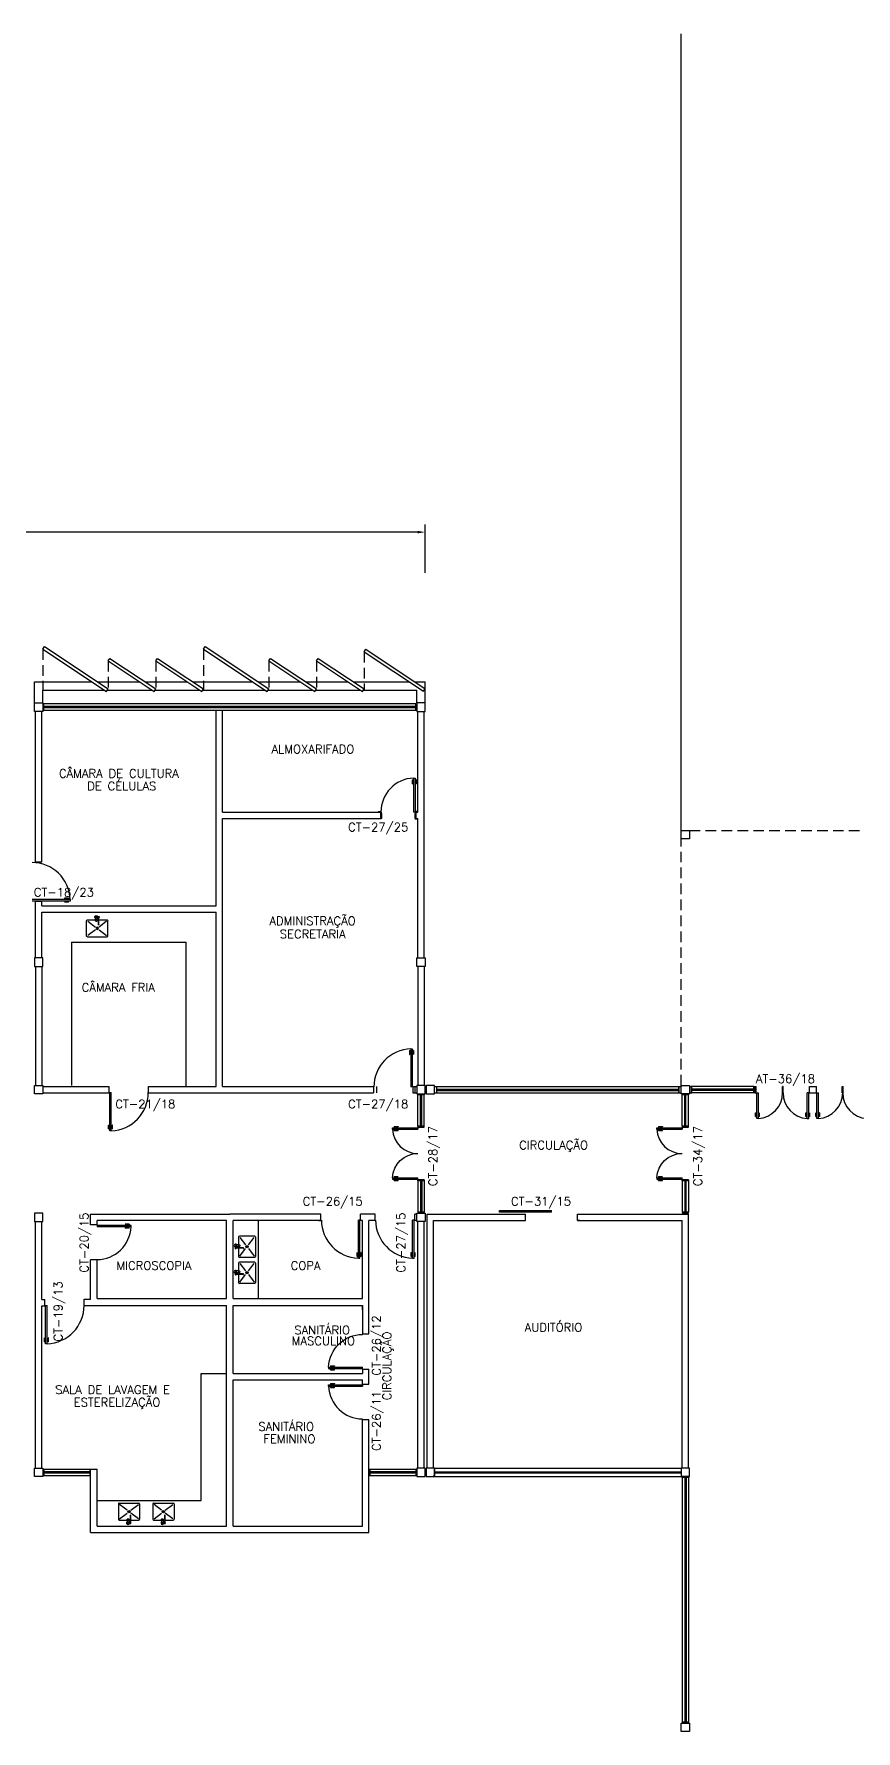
# Model space of a CAD drawing. Header units: millimetres. Extents: x 2069 to 2250, y 1124 to 1284.
# Drawn here: x 2093.32 to 2112.67, y 1224.44 to 1264.36 of the extents above; entities that cross this region are included whole.
import ezdxf

# ---------------------------------------------------------------- set-up
doc = ezdxf.new("R2010")
doc.units = ezdxf.units.MM
doc.linetypes.add('HIDDEN', pattern=[0.375, 0.25, -0.125])
for name, color, linetype in [('ALV', 2, 'Continuous'), ('BANC', 2, 'Continuous'), ('ENDEREÇO', 2, 'Continuous'), ('JANELA', 1, 'Continuous'), ('MACANETA', 1, 'Continuous'), ('MARCO', 2, 'Continuous'), ('PAVIMENTO', 1, 'Continuous'), ('PEÇAS', 1, 'Continuous'), ('PILARES', 3, 'Continuous'), ('PORTA', 2, 'Continuous'), ('PROJ', 1, 'HIDDEN'), ('TEXTO', 2, 'Continuous')]:
    doc.layers.add(name, color=color, linetype=linetype)
doc.styles.get("Standard").update_dxf_attribs({"font": 'arial.ttf'})
doc.styles.add('UNB-100', font='simplex.shx', dxfattribs={"height": 0.2})
doc.dimstyles.get("Standard").update_dxf_attribs({"dimtxt": 0.18, "dimasz": 0.18, "dimexe": 0.18, "dimexo": 0.0625, "dimgap": 0.09, "dimtad": 0, "dimtih": 1, "dimtoh": 1, "dimdec": 4, "dimzin": 0, "dimdsep": 46, "dimtxsty": 'Standard', "dimcen": 0.09, "dimadec": 0, "dimazin": 0, "dimtfac": 1, "dimtdec": 4, "dimtofl": 0, "dimtmove": 0, "dimatfit": 3, "dimfxl": 1, "dimtolj": 1, "dimtzin": 0, "dimarcsym": 0})

# ---------------------------------------------------------------- blocks, each defined once
blk = doc.blocks.new('PL')
for p, q in [((0.25, 0.25), (0.25, 0.45)), ((0.25, 0.45), (0.45, 0.45)), ((0.45, 0.45), (0.45, 0.25)), ((0.45, 0.25), (0.25, 0.25))]:
    blk.add_line(p, q)
blk = doc.blocks.new('DOOR-80')
at = {"layer": 'MACANETA', "color": 1}
for p, q in [((-0.08, -0.755), (-0.08, -0.665)), ((-0.08, -0.665), (-0.075, -0.665)), ((-0.08, -0.755), (-0.053, -0.755)), ((-0.075, -0.755), (-0.075, -0.665)), ((-0.075, -0.735), (-0.053, -0.735)), ((-0.053, -0.728), (-0.05, -0.728)), ((-0.053, -0.763), (-0.053, -0.728)), ((-0.053, -0.763), (-0.05, -0.763)), ((-0.012, -0.728), (-0.015, -0.728)), ((-0.012, -0.763), (-0.015, -0.763)), ((-0.012, -0.763), (-0.012, -0.728)), ((0.01, -0.735), (-0.012, -0.735)), ((0.015, -0.755), (-0.012, -0.755)), ((0.01, -0.755), (0.01, -0.665)), ((0.015, -0.665), (0.01, -0.665)), ((0.015, -0.755), (0.015, -0.665))]:
    blk.add_line(p, q, dxfattribs=at)
at = {"layer": 'PORTA'}
for p, q in [((-0.05, -0.8), (-0.05, 0)), ((-0.015, 0), (-0.05, 0)), ((-0.015, -0.8), (-0.015, 0)), ((-0.05, -0.8), (-0.015, -0.8))]:
    blk.add_line(p, q, dxfattribs=at)
at = {"layer": 'PORTA', "color": 1}
blk.add_arc((-0.02, 0), 0.8, 180, 267.8509, dxfattribs=at)
blk = doc.blocks.new('DOOR80')
at = {"layer": 'MACANETA', "color": 1}
for p, q in [((-0.015, -0.665), (-0.01, -0.665)), ((-0.015, -0.755), (-0.015, -0.665)), ((-0.015, -0.755), (0.012, -0.755)), ((-0.01, -0.755), (-0.01, -0.665)), ((-0.01, -0.735), (0.012, -0.735)), ((0.012, -0.763), (0.012, -0.728)), ((0.012, -0.728), (0.015, -0.728)), ((0.012, -0.763), (0.015, -0.763)), ((0.053, -0.728), (0.05, -0.728)), ((0.053, -0.763), (0.05, -0.763)), ((0.053, -0.763), (0.053, -0.728)), ((0.075, -0.735), (0.053, -0.735)), ((0.08, -0.755), (0.053, -0.755)), ((0.08, -0.665), (0.075, -0.665)), ((0.075, -0.755), (0.075, -0.665)), ((0.08, -0.755), (0.08, -0.665))]:
    blk.add_line(p, q, dxfattribs=at)
at = {"layer": 'PORTA'}
for p, q in [((0.015, -0.8), (0.015, 0)), ((0.015, 0), (0.05, 0)), ((0.05, -0.8), (0.05, 0)), ((0.05, -0.8), (0.015, -0.8))]:
    blk.add_line(p, q, dxfattribs=at)
at = {"layer": 'PORTA', "color": 1}
blk.add_arc((0.02, 0), 0.8, 272.1491, 0, dxfattribs=at)
blk = doc.blocks.new('DOOR60')
at = {"layer": 'MACANETA', "color": 1}
for p, q in [((-0.015, -0.465), (-0.01, -0.465)), ((-0.015, -0.555), (-0.015, -0.465)), ((-0.015, -0.555), (0.012, -0.555)), ((-0.01, -0.555), (-0.01, -0.465)), ((-0.01, -0.535), (0.012, -0.535)), ((0.012, -0.563), (0.012, -0.528)), ((0.012, -0.528), (0.015, -0.528)), ((0.012, -0.563), (0.015, -0.563)), ((0.053, -0.528), (0.05, -0.528)), ((0.053, -0.563), (0.05, -0.563)), ((0.053, -0.563), (0.053, -0.528)), ((0.075, -0.535), (0.053, -0.535)), ((0.08, -0.555), (0.053, -0.555)), ((0.08, -0.465), (0.075, -0.465)), ((0.075, -0.555), (0.075, -0.465)), ((0.08, -0.555), (0.08, -0.465))]:
    blk.add_line(p, q, dxfattribs=at)
at = {"layer": 'PORTA'}
for p, q in [((0.015, -0.6), (0.015, 0)), ((0.015, 0), (0.05, 0)), ((0.05, -0.6), (0.05, 0)), ((0.05, -0.6), (0.015, -0.6))]:
    blk.add_line(p, q, dxfattribs=at)
at = {"layer": 'PORTA', "color": 1}
blk.add_arc((0.02, 0), 0.6, 272.866, 0, dxfattribs=at)
blk = doc.blocks.new('DOOR-60')
at = {"layer": 'MACANETA', "color": 1}
for p, q in [((-0.08, -0.555), (-0.08, -0.465)), ((-0.08, -0.465), (-0.075, -0.465)), ((-0.08, -0.555), (-0.053, -0.555)), ((-0.075, -0.555), (-0.075, -0.465)), ((-0.075, -0.535), (-0.053, -0.535)), ((-0.053, -0.528), (-0.05, -0.528)), ((-0.053, -0.563), (-0.053, -0.528)), ((-0.053, -0.563), (-0.05, -0.563)), ((-0.012, -0.528), (-0.015, -0.528)), ((-0.012, -0.563), (-0.015, -0.563)), ((-0.012, -0.563), (-0.012, -0.528)), ((0.01, -0.535), (-0.012, -0.535)), ((0.015, -0.555), (-0.012, -0.555)), ((0.01, -0.555), (0.01, -0.465)), ((0.015, -0.465), (0.01, -0.465)), ((0.015, -0.555), (0.015, -0.465))]:
    blk.add_line(p, q, dxfattribs=at)
at = {"layer": 'PORTA'}
for p, q in [((-0.05, -0.6), (-0.05, 0)), ((-0.015, 0), (-0.05, 0)), ((-0.015, -0.6), (-0.015, 0)), ((-0.05, -0.6), (-0.015, -0.6))]:
    blk.add_line(p, q, dxfattribs=at)
at = {"layer": 'PORTA', "color": 1}
blk.add_arc((-0.02, 0), 0.6, 180, 267.134, dxfattribs=at)
blk = doc.blocks.new('INOXA1-P')
for p, q in [((0.043, 0.008), (0.043, -0.022)), ((0.062, 0.04), (0.071, 0.04)), ((0.131, 0.048), (0.076, 0.043)), ((0.131, -0.002), (0.076, 0.003)), ((0.12, 0.23), (0.12, 0.047)), ((0.22, 0.25), (0.14, 0.25)), ((0.15, 0.22), (0.287, 0.043)), ((0.5, 0.25), (0.22, 0.25)), ((0.353, 0.043), (0.49, 0.22)), ((0.52, 0.23), (0.52, -0.23)), ((0.22, -0.027), (0.054, -0.027)), ((0.22, -0.037), (0.054, -0.037)), ((0.063, -0.003), (0.063, -0.021)), ((0.12, -0.001), (0.12, -0.027)), ((0.12, -0.037), (0.12, -0.23)), ((0.22, -0.25), (0.14, -0.25)), ((0.15, -0.22), (0.287, -0.043)), ((0.231, -0.027), (0.22, -0.027)), ((0.231, -0.037), (0.22, -0.037)), ((0.5, -0.25), (0.22, -0.25)), ((0.353, -0.043), (0.49, -0.22))]:
    blk.add_line(p, q)
blk.add_lwpolyline([(0.076, 0.003), (0.072, 0.004), (0.069, 0.009), (0.067, 0.015), (0.066, 0.023), (0.067, 0.031), (0.069, 0.037), (0.072, 0.042), (0.076, 0.043)])
blk.add_lwpolyline([(0.131, 0.048), (0.137, 0.046), (0.143, 0.041), (0.147, 0.033), (0.148, 0.023), (0.147, 0.013), (0.143, 0.006), (0.137, 0), (0.131, -0.002), (0.125, 0), (0.119, 0.006), (0.115, 0.013), (0.114, 0.023), (0.115, 0.033), (0.119, 0.041), (0.125, 0.046)], close=True)
for radius in [0.0266, 0.0163]:
    blk.add_circle((0.32, 0), radius)
for centre, radius, start, end in [((0.054, 0.023), 0.0349, 36.1705, 252.2568), ((0.054, 0.023), 0.0189, 62.7367, 235.7375), ((0.073, -0.003), 0.01, 102.8285, 180), ((0.054, 0.023), 0.0349, 285.5373, 323.9987), ((0.14, 0.23), 0.02, 90, 180), ((0.5, 0.23), 0.02, 360, 90), ((0.054, -0.032), 0.0145, 20.161, 339.839), ((0.054, -0.032), 0.005, 90.0037, 269.9963), ((0.14, -0.23), 0.02, 180, 270), ((0.231, -0.032), 0.00738, 222.6559, 137.3441), ((0.231, -0.032), 0.005, 269.9935, 90.0065), ((0.5, -0.23), 0.02, 270, 360)]:
    blk.add_arc(centre, radius, start, end)
blk = doc.blocks.new('*D65')
at = {"layer": 'ALV', "color": 0, "lineweight": -2, "transparency": 16777216}
for p, q in [((2075.113, 1251.686), (2075.113, 1252.821)), ((2075.293, 1252.641), (2087.925, 1252.641)), ((2102.353, 1252.641), (2089.722, 1252.641)), ((2102.533, 1251.686), (2102.533, 1252.821))]:
    blk.add_line(p, q, dxfattribs=at)
at = {"layer": 'ALV', "color": 0, "transparency": 16777216}
for points in [[(2075.293, 1252.671), (2075.293, 1252.611), (2075.113, 1252.641)], [(2102.353, 1252.671), (2102.353, 1252.611), (2102.533, 1252.641)]]:
    blk.add_solid(points, dxfattribs=at)
at = {"layer": 'DEFPOINTS', "color": 0, "transparency": 16777216}
for p in [(2075.113, 1252.641), (2075.113, 1251.623), (2102.533, 1251.623)]:
    blk.add_point(p, dxfattribs=at)
at = {"layer": 'ALV', "color": 0, "transparency": 16777216, "insert": (2088.823, 1252.641), "char_height": 0.2, "attachment_point": 5}
blk.add_mtext('\\A1;{\\H4.5x;FM}', dxfattribs=at)

msp = doc.modelspace()

# ---------------------------------------------------------------- linework, layer by layer
at = {"layer": 'ALV'}
for p, q in [((2093.53301, 1249.88924), (2093.57171, 1249.94757)), ((2093.53301, 1249.88924), (2095.03281, 1248.89395)), ((2093.57171, 1249.94757), (2095.07151, 1248.95228)), ((2097.3153, 1249.88924), (2097.35401, 1249.94757)), ((2097.3153, 1249.88924), (2098.81511, 1248.89395)), ((2097.35401, 1249.94757), (2098.85381, 1248.95228)), ((2101.0973, 1249.82656), (2101.13601, 1249.88489)), ((2101.0973, 1249.82656), (2102.49455, 1248.89934)), ((2101.13601, 1249.88489), (2102.53325, 1248.95766)), ((2095.07151, 1249.61277), (2095.11022, 1249.6711)), ((2095.07151, 1249.61277), (2096.1547, 1248.89395)), ((2095.11022, 1249.6711), (2096.19341, 1248.95228)), ((2096.19341, 1249.61277), (2096.23211, 1249.6711)), ((2096.19341, 1249.61277), (2097.2766, 1248.89395)), ((2096.23211, 1249.6711), (2097.3153, 1248.95228)), ((2098.85381, 1249.61277), (2098.89252, 1249.6711)), ((2098.85381, 1249.61277), (2099.937, 1248.89395)), ((2098.89252, 1249.6711), (2099.97571, 1248.95228)), ((2099.97571, 1249.61277), (2100.01441, 1249.6711)), ((2099.97571, 1249.61277), (2101.0589, 1248.89395)), ((2100.01441, 1249.6711), (2101.0976, 1248.95228)), ((2095.03281, 1248.89395), (2095.07151, 1248.95228)), ((2096.1547, 1248.89395), (2096.19341, 1248.95228)), ((2097.2766, 1248.89395), (2097.3153, 1248.95228)), ((2098.81511, 1248.89395), (2098.85381, 1248.95228)), ((2099.937, 1248.89395), (2099.97571, 1248.95228)), ((2101.0589, 1248.89395), (2101.0976, 1248.95228)), ((2102.49455, 1248.89934), (2102.53325, 1248.95766)), ((2093.53301, 1248.59812), (2093.53301, 1248.44812)), ((2102.33301, 1248.44812), (2102.33301, 1248.59812)), ((2093.35801, 1244.87812), (2093.35801, 1248.42312)), ((2093.50801, 1244.87812), (2093.50801, 1248.42312)), ((2097.60801, 1243.84812), (2097.60801, 1248.44812)), ((2097.75801, 1246.05615), (2097.75801, 1248.44812)), ((2102.35801, 1246.05615), (2102.35801, 1248.42312)), ((2102.50801, 1242.62312), (2102.50801, 1248.42312)), ((2097.75801, 1246.05615), (2101.47801, 1246.05615)), ((2097.75801, 1239.59812), (2097.75801, 1245.90615)), ((2097.75801, 1245.90615), (2101.47801, 1245.90615)), ((2101.47801, 1246.05615), (2101.47801, 1245.90615)), ((2102.30801, 1246.05615), (2102.30801, 1245.90615)), ((2102.30801, 1246.05615), (2102.35801, 1246.05615)), ((2102.30801, 1245.90615), (2102.35801, 1245.90615)), ((2102.35801, 1242.62312), (2102.35801, 1245.90615)), ((2093.50801, 1244.87812), (2093.35801, 1244.87812)), ((2093.50801, 1243.94812), (2093.35801, 1243.94812)), ((2093.35801, 1242.62312), (2093.35801, 1243.94812)), ((2093.50801, 1243.84812), (2093.50801, 1243.94812)), ((2093.50801, 1243.84812), (2097.60801, 1243.84812)), ((2093.50801, 1243.69812), (2097.60801, 1243.69812)), ((2093.50801, 1242.62312), (2093.50801, 1243.69812)), ((2097.60801, 1239.59812), (2097.60801, 1243.69812)), ((2093.35801, 1242.42312), (2093.35801, 1239.62312)), ((2093.50801, 1242.42312), (2093.50801, 1239.62312)), ((2102.35801, 1242.42312), (2102.35801, 1239.62312)), ((2102.50801, 1242.42312), (2102.50801, 1239.62312)), ((2093.53301, 1239.59812), (2095.09301, 1239.59812)), ((2093.53301, 1239.44812), (2095.09301, 1239.44812)), ((2095.09301, 1239.44812), (2095.09301, 1239.59812)), ((2096.02301, 1239.59812), (2097.60801, 1239.59812)), ((2096.02301, 1239.44812), (2096.02301, 1239.59812)), ((2096.02301, 1239.44812), (2101.31301, 1239.44812)), ((2097.75801, 1239.59812), (2101.31301, 1239.59812)), ((2101.31301, 1239.59812), (2101.31301, 1239.44812)), ((2101.39301, 1239.44812), (2101.39301, 1239.59812)), ((2102.24301, 1239.59812), (2102.33325, 1239.59812)), ((2102.24301, 1239.59812), (2102.24301, 1239.44812)), ((2102.24301, 1239.44812), (2102.33325, 1239.44812)), ((2102.29301, 1239.59812), (2102.33301, 1239.59812)), ((2102.29301, 1239.44812), (2102.29301, 1239.59812)), ((2102.29301, 1239.44812), (2102.33301, 1239.44812)), ((2102.35801, 1239.42312), (2102.50801, 1239.42312)), ((2102.75325, 1239.59812), (2102.80325, 1239.59812)), ((2102.75325, 1239.44812), (2102.80325, 1239.44812)), ((2102.80325, 1239.44812), (2102.80325, 1239.59812)), ((2108.50325, 1239.59812), (2108.55325, 1239.59812)), ((2108.50325, 1239.59812), (2108.50325, 1239.44812)), ((2108.50325, 1239.44812), (2108.55325, 1239.44812)), ((2108.51301, 1239.44812), (2108.55301, 1239.44812)), ((2108.57801, 1239.42312), (2108.72801, 1239.42312)), ((2108.75325, 1239.59812), (2108.78717, 1239.59812)), ((2108.75325, 1239.44812), (2108.78717, 1239.44812)), ((2108.78717, 1239.59812), (2108.78717, 1239.44812)), ((2110.28717, 1239.59812), (2110.32108, 1239.59812)), ((2110.28717, 1239.44812), (2110.28717, 1239.59812)), ((2110.28717, 1239.44812), (2110.32108, 1239.44812)), ((2110.32108, 1239.44812), (2110.32108, 1239.59812)), ((2110.94109, 1239.44812), (2110.94109, 1239.59812)), ((2110.95108, 1239.59812), (2110.94109, 1239.59812)), ((2110.94109, 1239.44812), (2110.95108, 1239.44812)), ((2110.95108, 1239.44812), (2110.95108, 1239.59812)), ((2111.57109, 1239.59812), (2111.73541, 1239.59812)), ((2111.57109, 1239.44812), (2111.57109, 1239.59812)), ((2111.57109, 1239.44812), (2111.73541, 1239.44812)), ((2111.73541, 1239.44812), (2111.73541, 1239.59812)), ((2112.34543, 1239.44812), (2112.34543, 1239.59812)), ((2112.34543, 1239.59812), (2112.36541, 1239.59812)), ((2112.34543, 1239.44812), (2112.36541, 1239.44812)), ((2112.36541, 1239.44812), (2112.36541, 1239.59812)), ((2102.50801, 1238.64312), (2102.35801, 1238.64312)), ((2102.35801, 1238.64312), (2102.50801, 1238.64312)), ((2108.72801, 1238.64312), (2108.57801, 1238.64312)), ((2108.57801, 1238.64312), (2108.72801, 1238.64312)), ((2102.50801, 1237.40311), (2102.35801, 1237.40311)), ((2102.35801, 1237.40311), (2102.50801, 1237.40311)), ((2108.72801, 1237.40311), (2108.57801, 1237.40311)), ((2108.57801, 1237.40311), (2108.72801, 1237.40311)), ((2094.65825, 1236.59812), (2097.93325, 1236.59812)), ((2094.65825, 1236.34812), (2094.65825, 1236.59812)), ((2100.07825, 1236.59812), (2097.93325, 1236.59812)), ((2100.07825, 1236.44812), (2100.07825, 1236.59812)), ((2101.35325, 1236.59812), (2101.00825, 1236.59812)), ((2101.00825, 1236.44812), (2101.00825, 1236.59812)), ((2101.35325, 1236.44812), (2101.35325, 1236.59812)), ((2102.28325, 1236.44812), (2102.28325, 1236.59812)), ((2102.33325, 1236.59812), (2102.28325, 1236.59812)), ((2102.33325, 1236.59812), (2102.28325, 1236.59812)), ((2102.35801, 1236.62311), (2102.50801, 1236.62311)), ((2102.57825, 1230.62312), (2102.57825, 1236.59812)), ((2102.57825, 1236.59812), (2104.89201, 1236.59812)), ((2104.27707, 1236.64099), (2104.27707, 1236.68334)), ((2104.27707, 1236.68334), (2105.50332, 1236.68334)), ((2105.50332, 1236.64099), (2104.27707, 1236.64099)), ((2104.89201, 1236.44812), (2104.89201, 1236.59812)), ((2105.50332, 1236.64099), (2105.50332, 1236.68334)), ((2106.11825, 1236.59812), (2108.72825, 1236.59812)), ((2106.11825, 1236.44812), (2106.11825, 1236.59812)), ((2108.57801, 1236.62311), (2108.72801, 1236.62311)), ((2108.72825, 1230.62312), (2108.72825, 1236.59812)), ((2093.35825, 1230.62312), (2093.35825, 1236.42312)), ((2093.50825, 1234.58812), (2093.50825, 1236.42312)), ((2094.80825, 1236.34812), (2094.65825, 1236.34812)), ((2097.85825, 1236.44812), (2094.80825, 1236.44812)), ((2094.80825, 1236.34812), (2094.80825, 1236.44812)), ((2097.85825, 1234.60812), (2097.85825, 1236.44812)), ((2100.07825, 1236.44812), (2098.00825, 1236.44812)), ((2098.00825, 1234.60812), (2098.00825, 1236.44812)), ((2100.02825, 1236.44812), (2100.07825, 1236.44812)), ((2101.05825, 1236.44812), (2101.00825, 1236.44812)), ((2101.05825, 1236.44812), (2101.00825, 1236.44812)), ((2101.05825, 1234.60812), (2101.05825, 1236.44812)), ((2101.20825, 1233.77812), (2101.20825, 1236.44812)), ((2101.35325, 1236.44812), (2101.20825, 1236.44812)), ((2102.33325, 1236.44812), (2102.28325, 1236.44812)), ((2102.33325, 1236.44812), (2102.28325, 1236.44812)), ((2102.35825, 1230.62312), (2102.35825, 1236.42312)), ((2102.50825, 1230.62312), (2102.50825, 1236.42312)), ((2102.72825, 1230.62312), (2102.72825, 1236.44812)), ((2102.72825, 1236.44812), (2104.89201, 1236.44812)), ((2106.11825, 1236.44812), (2108.57825, 1236.44812)), ((2106.16825, 1236.44812), (2106.11825, 1236.44812)), ((2108.57825, 1230.62312), (2108.57825, 1236.44812)), ((2094.80825, 1235.51812), (2094.65825, 1235.51812)), ((2094.65825, 1234.59812), (2094.65825, 1235.51812)), ((2094.80825, 1234.60812), (2094.80825, 1235.51812)), ((2093.50825, 1234.58812), (2093.58325, 1234.58812)), ((2093.58325, 1234.43812), (2093.58325, 1234.58812)), ((2094.50326, 1234.44812), (2094.50326, 1234.59812)), ((2094.50326, 1234.59812), (2094.65825, 1234.59812)), ((2094.80825, 1234.60812), (2097.85825, 1234.60812)), ((2098.00825, 1234.60812), (2101.05825, 1234.60812)), ((2093.50825, 1230.62312), (2093.50825, 1234.43812)), ((2093.50825, 1234.43812), (2093.58325, 1234.43812)), ((2094.50326, 1234.44812), (2097.85825, 1234.44812)), ((2097.85825, 1229.25812), (2097.85825, 1234.44812)), ((2098.00825, 1234.44812), (2101.05825, 1234.44812)), ((2098.00825, 1232.84812), (2098.00825, 1234.44812)), ((2101.05825, 1234.34812), (2101.05825, 1234.44812)), ((2101.05825, 1234.44812), (2101.05825, 1233.77812)), ((2101.05825, 1233.77812), (2101.20825, 1233.77812)), ((2101.05825, 1232.94812), (2101.20825, 1232.94812)), ((2101.05825, 1232.94812), (2101.05825, 1232.84812)), ((2101.20825, 1232.59812), (2101.20825, 1232.94812)), ((2098.00825, 1232.84812), (2101.05825, 1232.84812)), ((2098.00825, 1232.69812), (2101.05825, 1232.69812)), ((2098.00825, 1229.25812), (2098.00825, 1232.69812)), ((2101.05825, 1232.59812), (2101.05825, 1232.69812)), ((2101.05825, 1232.59812), (2101.20825, 1232.59812)), ((2101.05825, 1229.25812), (2101.05825, 1231.76812)), ((2101.05825, 1231.76812), (2101.20825, 1231.76812)), ((2101.20825, 1230.59812), (2101.20825, 1231.76812)), ((2093.53301, 1230.59812), (2093.53301, 1230.44812)), ((2094.65801, 1230.44812), (2094.65801, 1230.59812)), ((2094.65825, 1229.10812), (2094.65825, 1230.59812)), ((2094.80825, 1229.25812), (2094.80825, 1230.59812)), ((2101.20825, 1230.59812), (2101.20825, 1230.44812)), ((2101.20825, 1229.10812), (2101.20825, 1230.59812)), ((2102.33325, 1230.44812), (2102.33325, 1230.59812)), ((2102.75325, 1230.59812), (2102.75325, 1230.44812)), ((2102.75325, 1230.44812), (2102.75325, 1230.42312)), ((2108.72825, 1230.42312), (2108.57825, 1230.42312)), ((2094.65825, 1229.10812), (2101.20825, 1229.10812)), ((2094.80825, 1229.25812), (2097.85825, 1229.25812)), ((2098.00825, 1229.25812), (2101.05825, 1229.25812)), ((2108.57825, 1224.64312), (2108.57825, 1224.62312)), ((2108.57825, 1224.64312), (2108.57825, 1224.62312)), ((2108.57825, 1224.62312), (2108.57825, 1224.62312)), ((2108.57825, 1224.62312), (2108.72825, 1224.62312)), ((2108.57825, 1224.62312), (2108.57825, 1224.62312)), ((2108.57825, 1224.62312), (2108.72825, 1224.62312)), ((2108.72825, 1224.64312), (2108.72825, 1224.62312)), ((2108.72825, 1224.64312), (2108.72825, 1224.62312))]:
    msp.add_line(p, q, dxfattribs=at)
at = {"layer": 'ALV', "color": 1}
for p, q in [((2093.33325, 1248.62312), (2093.33301, 1249.12312)), ((2093.33301, 1249.12312), (2094.68748, 1249.12312)), ((2093.53325, 1248.62312), (2093.53301, 1248.92312)), ((2093.53301, 1248.92312), (2094.98886, 1248.92312)), ((2094.81408, 1249.12312), (2095.80938, 1249.12312)), ((2095.05216, 1248.92312), (2096.11076, 1248.92312)), ((2095.93597, 1249.12312), (2096.93127, 1249.12312)), ((2096.17406, 1248.92312), (2097.23265, 1248.92312)), ((2097.05817, 1249.12312), (2098.46978, 1249.12312)), ((2097.29625, 1248.92312), (2098.77116, 1248.92312)), ((2098.59638, 1249.12312), (2099.59168, 1249.12312)), ((2098.83446, 1248.92312), (2099.89306, 1248.92312)), ((2099.71827, 1249.12312), (2100.71357, 1249.12312)), ((2099.95636, 1248.92312), (2101.01495, 1248.92312)), ((2100.84017, 1249.12312), (2102.15733, 1249.12312)), ((2101.07825, 1248.92312), (2102.33325, 1248.92312)), ((2102.28393, 1249.12312), (2102.53325, 1249.12312)), ((2102.33325, 1248.62312), (2102.33325, 1248.92312)), ((2102.53325, 1248.62312), (2102.53325, 1249.12312))]:
    msp.add_line(p, q, dxfattribs=at)
at = {"layer": 'BANC'}
for p, q in [((2094.20801, 1242.99812), (2096.90801, 1242.99812)), ((2094.20801, 1242.99812), (2094.20801, 1239.62312)), ((2096.90801, 1239.59812), (2096.90801, 1242.99812)), ((2098.60825, 1234.60812), (2098.60825, 1236.44812)), ((2097.25825, 1229.85812), (2097.25825, 1232.84812)), ((2097.25825, 1232.84812), (2097.85825, 1232.84812)), ((2094.80825, 1229.85812), (2097.25825, 1229.85812))]:
    msp.add_line(p, q, dxfattribs=at)
at = {"layer": 'JANELA', "color": 3}
for p, q in [((2093.55301, 1248.59812), (2093.53301, 1248.59812)), ((2093.55301, 1248.44812), (2093.55301, 1248.59812)), ((2102.31301, 1248.59812), (2102.33301, 1248.59812)), ((2102.31301, 1248.44812), (2102.31301, 1248.59812)), ((2093.53301, 1248.44812), (2093.55301, 1248.44812)), ((2102.33301, 1248.44812), (2102.31301, 1248.44812)), ((2102.35801, 1239.40312), (2102.35801, 1239.42312)), ((2102.50801, 1239.40312), (2102.35801, 1239.40312)), ((2102.50801, 1239.42312), (2102.50801, 1239.40312)), ((2102.80325, 1239.59812), (2102.80325, 1239.59812)), ((2102.80325, 1239.44812), (2102.80325, 1239.59812)), ((2102.80325, 1239.44812), (2102.80325, 1239.44812)), ((2108.50325, 1239.59812), (2108.50325, 1239.59812)), ((2108.50325, 1239.44812), (2108.50325, 1239.59812)), ((2108.50325, 1239.44812), (2108.50325, 1239.44812)), ((2108.57801, 1239.40312), (2108.57801, 1239.42312)), ((2108.72801, 1239.40312), (2108.57801, 1239.40312)), ((2108.72801, 1239.42312), (2108.72801, 1239.40312)), ((2108.80717, 1239.59812), (2108.78717, 1239.59812)), ((2108.78717, 1239.44812), (2108.80717, 1239.44812)), ((2108.80717, 1239.44812), (2108.80717, 1239.59812)), ((2110.26717, 1239.59812), (2110.28717, 1239.59812)), ((2110.26717, 1239.44812), (2110.26717, 1239.59812)), ((2110.28717, 1239.44812), (2110.26717, 1239.44812)), ((2102.35801, 1238.66312), (2102.35801, 1238.64312)), ((2102.50801, 1238.66312), (2102.35801, 1238.66312)), ((2102.50801, 1238.64312), (2102.50801, 1238.66312)), ((2108.57801, 1238.66312), (2108.57801, 1238.64312)), ((2108.72801, 1238.66312), (2108.57801, 1238.66312)), ((2108.72801, 1238.64312), (2108.72801, 1238.66312)), ((2102.35801, 1237.38311), (2102.35801, 1237.40311)), ((2102.50801, 1237.38311), (2102.35801, 1237.38311)), ((2102.50801, 1237.40311), (2102.50801, 1237.38311)), ((2108.57801, 1237.38311), (2108.57801, 1237.40311)), ((2108.72801, 1237.38311), (2108.57801, 1237.38311)), ((2108.72801, 1237.40311), (2108.72801, 1237.38311)), ((2102.50801, 1236.64311), (2102.35801, 1236.64311)), ((2102.50801, 1236.62311), (2102.50801, 1236.64311)), ((2108.72801, 1236.64311), (2108.57801, 1236.64311)), ((2108.72801, 1236.62311), (2108.72801, 1236.64311)), ((2102.73325, 1230.60312), (2102.75325, 1230.62312)), ((2102.75325, 1230.62312), (2102.75325, 1230.42312)), ((2108.55325, 1230.62312), (2108.55325, 1230.42312)), ((2102.75325, 1230.42312), (2102.73325, 1230.45312)), ((2108.57825, 1230.40312), (2108.57825, 1230.42312)), ((2108.72825, 1230.40312), (2108.57825, 1230.40312)), ((2108.72825, 1230.42312), (2108.72825, 1230.40312)), ((2108.57825, 1224.64312), (2108.57825, 1224.62312)), ((2108.72825, 1224.64312), (2108.57825, 1224.64312)), ((2108.57825, 1224.64312), (2108.57825, 1224.62312)), ((2108.72825, 1224.64312), (2108.57825, 1224.64312)), ((2108.72825, 1224.62312), (2108.72825, 1224.64312)), ((2108.72825, 1224.62312), (2108.72825, 1224.64312))]:
    msp.add_line(p, q, dxfattribs=at)
at = {"layer": 'JANELA'}
for p, q in [((2102.31301, 1248.59812), (2093.55301, 1248.59812)), ((2102.31301, 1248.53812), (2093.55301, 1248.53812)), ((2102.31301, 1248.50812), (2093.55301, 1248.50812)), ((2102.31301, 1248.44812), (2093.55301, 1248.44812)), ((2102.35801, 1238.66312), (2102.35801, 1239.40312)), ((2102.41801, 1238.66312), (2102.41801, 1239.40312)), ((2102.44801, 1238.66312), (2102.44801, 1239.40312)), ((2102.50801, 1238.66312), (2102.50801, 1239.40312)), ((2102.80325, 1239.59812), (2108.50325, 1239.59812)), ((2102.80325, 1239.44812), (2108.50325, 1239.44812)), ((2102.82325, 1239.53812), (2108.48325, 1239.53812)), ((2102.82325, 1239.50812), (2108.48325, 1239.50812)), ((2108.57801, 1238.66312), (2108.57801, 1239.40312)), ((2108.63801, 1238.66312), (2108.63801, 1239.40312)), ((2108.66801, 1238.66312), (2108.66801, 1239.40312)), ((2108.72801, 1238.66312), (2108.72801, 1239.40312)), ((2110.26717, 1239.59812), (2108.80717, 1239.59812)), ((2110.26717, 1239.53812), (2108.80717, 1239.53812)), ((2110.26717, 1239.50812), (2108.80717, 1239.50812)), ((2110.26717, 1239.44812), (2108.80717, 1239.44812)), ((2102.35801, 1237.38311), (2102.35801, 1236.64311)), ((2102.41801, 1237.38311), (2102.41801, 1236.64311)), ((2102.44801, 1237.38311), (2102.44801, 1236.64311)), ((2102.50801, 1237.38311), (2102.50801, 1236.64311)), ((2108.57801, 1237.38311), (2108.57801, 1236.64311)), ((2108.63801, 1237.38311), (2108.63801, 1236.64311)), ((2108.66801, 1237.38311), (2108.66801, 1236.64311)), ((2108.72801, 1237.38311), (2108.72801, 1236.64311)), ((2093.53301, 1230.59812), (2094.80825, 1230.59812)), ((2093.55301, 1230.59812), (2093.55301, 1230.44812)), ((2093.55301, 1230.53812), (2094.63801, 1230.53812)), ((2094.63801, 1230.59812), (2094.63801, 1230.44812)), ((2101.20825, 1230.59812), (2102.33301, 1230.59812)), ((2101.22825, 1230.59812), (2101.22825, 1230.44812)), ((2101.22825, 1230.53812), (2102.31325, 1230.53812)), ((2102.31325, 1230.59812), (2102.31325, 1230.44812)), ((2102.73325, 1230.53312), (2108.55325, 1230.53312)), ((2102.75325, 1230.62312), (2108.55325, 1230.62312)), ((2102.75325, 1230.53312), (2108.55325, 1230.53312)), ((2093.53301, 1230.44812), (2094.65825, 1230.44812)), ((2093.55301, 1230.50812), (2094.63801, 1230.50812)), ((2101.20825, 1230.44812), (2102.33301, 1230.44812)), ((2101.22825, 1230.50812), (2102.31325, 1230.50812)), ((2102.75325, 1230.5111), (2108.55325, 1230.5111)), ((2102.75325, 1230.42312), (2108.55325, 1230.42312)), ((2108.57825, 1230.40312), (2108.57825, 1224.64312)), ((2108.63825, 1230.40312), (2108.63825, 1224.64312)), ((2108.63825, 1230.40312), (2108.63825, 1224.64312)), ((2108.66825, 1230.40312), (2108.66825, 1224.64312)), ((2108.66825, 1230.40312), (2108.66825, 1224.64312)), ((2108.72825, 1230.40312), (2108.72825, 1224.64312))]:
    msp.add_line(p, q, dxfattribs=at)
at = {"layer": 'MACANETA', "color": 1}
for p, q in [((2094.04301, 1244.02812), (2094.04301, 1244.02312)), ((2094.13301, 1244.02812), (2094.04301, 1244.02812)), ((2094.13301, 1244.02312), (2094.04301, 1244.02312)), ((2094.04301, 1243.93312), (2094.04301, 1243.93812)), ((2094.13301, 1243.93812), (2094.04301, 1243.93812)), ((2094.13301, 1243.93312), (2094.04301, 1243.93312)), ((2094.14051, 1244.00112), (2094.10551, 1244.00112)), ((2094.10551, 1244.00112), (2094.10551, 1243.99812)), ((2094.10551, 1243.96012), (2094.10551, 1243.96312)), ((2094.14051, 1243.96012), (2094.10551, 1243.96012)), ((2094.11301, 1244.02312), (2094.11301, 1244.00112)), ((2094.11301, 1243.93812), (2094.11301, 1243.96012)), ((2094.13301, 1244.02812), (2094.13301, 1244.00112)), ((2094.13301, 1243.93312), (2094.13301, 1243.96012)), ((2094.14051, 1244.00112), (2094.14051, 1243.99812)), ((2094.14051, 1243.96012), (2094.14051, 1243.96312)), ((2102.16301, 1240.44312), (2102.19001, 1240.44312)), ((2102.16301, 1240.44312), (2102.16301, 1240.35312)), ((2102.16301, 1240.35312), (2102.16801, 1240.35312)), ((2102.16801, 1240.44312), (2102.16801, 1240.35312)), ((2102.16801, 1240.42312), (2102.19001, 1240.42312)), ((2102.19001, 1240.45062), (2102.19001, 1240.41562)), ((2102.19001, 1240.45062), (2102.19301, 1240.45062)), ((2102.19001, 1240.41562), (2102.19301, 1240.41562)), ((2102.23101, 1240.45062), (2102.22801, 1240.45062)), ((2102.23101, 1240.41562), (2102.22801, 1240.41562)), ((2102.23101, 1240.45062), (2102.23101, 1240.41562)), ((2102.25801, 1240.44312), (2102.23101, 1240.44312)), ((2102.25301, 1240.42312), (2102.23101, 1240.42312)), ((2102.25301, 1240.44312), (2102.25301, 1240.35312)), ((2102.25801, 1240.35312), (2102.25301, 1240.35312)), ((2102.25801, 1240.44312), (2102.25801, 1240.35312)), ((2095.07801, 1238.60311), (2095.07801, 1238.69311)), ((2095.07801, 1238.69311), (2095.08301, 1238.69311)), ((2095.07801, 1238.60311), (2095.10501, 1238.60311)), ((2095.08301, 1238.60311), (2095.08301, 1238.69311)), ((2095.08301, 1238.62311), (2095.10501, 1238.62311)), ((2095.10501, 1238.63061), (2095.10801, 1238.63061)), ((2095.10501, 1238.59561), (2095.10501, 1238.63061)), ((2095.10501, 1238.59561), (2095.10801, 1238.59561)), ((2095.14601, 1238.63061), (2095.14301, 1238.63061)), ((2095.14601, 1238.59561), (2095.14301, 1238.59561)), ((2095.14601, 1238.59561), (2095.14601, 1238.63061)), ((2095.16801, 1238.62311), (2095.14601, 1238.62311)), ((2095.17301, 1238.60311), (2095.14601, 1238.60311)), ((2095.16801, 1238.60311), (2095.16801, 1238.69311)), ((2095.17301, 1238.69311), (2095.16801, 1238.69311)), ((2095.17301, 1238.60311), (2095.17301, 1238.69311)), ((2100.92825, 1235.69311), (2100.93325, 1235.69311)), ((2100.92825, 1235.60311), (2100.92825, 1235.69311)), ((2100.92825, 1235.60311), (2100.95525, 1235.60311)), ((2100.93325, 1235.60311), (2100.93325, 1235.69311)), ((2100.93325, 1235.62311), (2100.95525, 1235.62311)), ((2100.95525, 1235.59561), (2100.95525, 1235.63061)), ((2100.95525, 1235.63061), (2100.95825, 1235.63061)), ((2100.95525, 1235.59561), (2100.95825, 1235.59561)), ((2100.99625, 1235.63061), (2100.99325, 1235.63061)), ((2100.99625, 1235.59561), (2100.99325, 1235.59561)), ((2100.99625, 1235.59561), (2100.99625, 1235.63061)), ((2101.01825, 1235.62311), (2100.99625, 1235.62311)), ((2101.02325, 1235.60311), (2100.99625, 1235.60311)), ((2101.02325, 1235.69311), (2101.01825, 1235.69311)), ((2101.01825, 1235.60311), (2101.01825, 1235.69311)), ((2101.02325, 1235.60311), (2101.02325, 1235.69311)), ((2102.20325, 1235.60311), (2102.20325, 1235.69311)), ((2102.20325, 1235.69311), (2102.20825, 1235.69311)), ((2102.20325, 1235.60311), (2102.23025, 1235.60311)), ((2102.20825, 1235.60311), (2102.20825, 1235.69311)), ((2102.20825, 1235.62311), (2102.23025, 1235.62311)), ((2102.23025, 1235.63061), (2102.23325, 1235.63061)), ((2102.23025, 1235.59561), (2102.23025, 1235.63061)), ((2102.23025, 1235.59561), (2102.23325, 1235.59561)), ((2102.27125, 1235.63061), (2102.26825, 1235.63061)), ((2102.27125, 1235.59561), (2102.26825, 1235.59561)), ((2102.27125, 1235.59561), (2102.27125, 1235.63061)), ((2102.29325, 1235.62311), (2102.27125, 1235.62311)), ((2102.29825, 1235.60311), (2102.27125, 1235.60311)), ((2102.29325, 1235.60311), (2102.29325, 1235.69311)), ((2102.29825, 1235.69311), (2102.29325, 1235.69311)), ((2102.29825, 1235.60311), (2102.29825, 1235.69311))]:
    msp.add_line(p, q, dxfattribs=at)
at = {"layer": 'MACANETA'}
for p, q in [((2093.56825, 1233.59311), (2093.56825, 1233.68311)), ((2093.56825, 1233.68311), (2093.57325, 1233.68311)), ((2093.56825, 1233.59311), (2093.59525, 1233.59311)), ((2093.57325, 1233.59311), (2093.57325, 1233.68311)), ((2093.57325, 1233.61311), (2093.59525, 1233.61311)), ((2093.59525, 1233.62061), (2093.59825, 1233.62061)), ((2093.59525, 1233.58561), (2093.59525, 1233.62061)), ((2093.59525, 1233.58561), (2093.59825, 1233.58561)), ((2093.63625, 1233.62061), (2093.63325, 1233.62061)), ((2093.63625, 1233.58561), (2093.63325, 1233.58561)), ((2093.63625, 1233.58561), (2093.63625, 1233.62061)), ((2093.65825, 1233.61311), (2093.63625, 1233.61311)), ((2093.66325, 1233.59311), (2093.63625, 1233.59311)), ((2093.65825, 1233.59311), (2093.65825, 1233.68311)), ((2093.66325, 1233.68311), (2093.65825, 1233.68311)), ((2093.66325, 1233.59311), (2093.66325, 1233.68311))]:
    msp.add_line(p, q, dxfattribs=at)
at = {"layer": 'MARCO'}
for p, q in [((2101.43301, 1246.05615), (2101.43301, 1246.06615)), ((2101.43301, 1246.06615), (2101.48301, 1246.06615)), ((2101.44301, 1245.89615), (2101.44301, 1245.90615)), ((2101.49301, 1245.89615), (2101.44301, 1245.89615)), ((2101.47801, 1246.05615), (2101.48301, 1246.05615)), ((2101.47801, 1245.90615), (2101.49301, 1245.90615)), ((2101.48301, 1246.06615), (2101.48301, 1246.05615)), ((2101.48301, 1246.05615), (2101.49301, 1246.05615)), ((2101.49301, 1246.05615), (2101.49301, 1246.02115)), ((2101.49301, 1246.02115), (2101.50301, 1246.02115)), ((2101.50301, 1245.90615), (2101.49301, 1245.90615)), ((2101.49301, 1245.90615), (2101.49301, 1245.89615)), ((2101.50301, 1246.02115), (2101.50301, 1245.90615)), ((2102.29301, 1246.02115), (2102.28301, 1246.02115)), ((2102.28301, 1246.02115), (2102.28301, 1245.90615)), ((2102.28301, 1245.90615), (2102.29301, 1245.90615)), ((2102.30301, 1246.05615), (2102.29301, 1246.05615)), ((2102.29301, 1246.05615), (2102.29301, 1246.02115)), ((2102.29301, 1245.90615), (2102.29301, 1245.89615)), ((2102.30801, 1245.90615), (2102.29301, 1245.90615)), ((2102.29301, 1245.89615), (2102.34301, 1245.89615)), ((2102.35301, 1246.06615), (2102.30301, 1246.06615)), ((2102.30301, 1246.06615), (2102.30301, 1246.05615)), ((2102.30801, 1246.05615), (2102.30301, 1246.05615)), ((2102.34301, 1245.89615), (2102.34301, 1245.90615)), ((2102.35301, 1246.05615), (2102.35301, 1246.06615))]:
    msp.add_line(p, q, dxfattribs=at)
at = {"layer": 'PAVIMENTO'}
msp.add_line((2108.55325, 1245.62312), (2108.55325, 1264.36155), dxfattribs=at)
at = {"layer": 'PORTA'}
for p, q in [((2094.17801, 1243.99812), (2093.27801, 1243.99812)), ((2094.17801, 1243.96312), (2093.27801, 1243.96312)), ((2094.17801, 1243.99812), (2094.17801, 1243.96312)), ((2102.19301, 1240.48812), (2102.19301, 1239.58812)), ((2102.19301, 1240.48812), (2102.22801, 1240.48812)), ((2102.22801, 1240.48812), (2102.22801, 1239.58812)), ((2095.10801, 1239.45812), (2095.14301, 1239.45812)), ((2095.10801, 1238.55811), (2095.10801, 1239.45812)), ((2095.14301, 1238.55811), (2095.14301, 1239.45812)), ((2102.22801, 1239.58812), (2102.19301, 1239.58812)), ((2095.14301, 1238.55811), (2095.10801, 1238.55811)), ((2100.99325, 1236.45812), (2100.95825, 1236.45812)), ((2100.95825, 1235.55811), (2100.95825, 1236.45812)), ((2100.99325, 1235.55811), (2100.99325, 1236.45812)), ((2102.26825, 1236.45812), (2102.23325, 1236.45812)), ((2102.23325, 1235.55811), (2102.23325, 1236.45812)), ((2102.26825, 1235.55811), (2102.26825, 1236.45812)), ((2100.95825, 1235.55811), (2100.99325, 1235.55811)), ((2102.23325, 1235.55811), (2102.26825, 1235.55811)), ((2093.59825, 1234.44812), (2093.63325, 1234.44812)), ((2093.59825, 1233.54811), (2093.59825, 1234.44812)), ((2093.63325, 1233.54811), (2093.63325, 1234.44812)), ((2093.63325, 1233.54811), (2093.59825, 1233.54811))]:
    msp.add_line(p, q, dxfattribs=at)
at = {"layer": 'PORTA', "color": 1}
for centre, start, end in [((2093.27801, 1243.96812), 1.910224, 90), ((2102.22301, 1239.58812), 91.910224, 180), ((2095.11301, 1239.45812), 271.910224, 0), ((2100.98825, 1236.45812), 180, 268.089776), ((2102.26325, 1236.45812), 180, 268.089776), ((2093.60325, 1234.44812), 271.910224, 0)]:
    msp.add_arc(centre, 0.90001, start, end, dxfattribs=at)
at = {"layer": 'PROJ', "linetype": 'HIDDEN'}
for p, q in [((2093.53301, 1249.88924), (2093.53301, 1248.92312)), ((2097.3153, 1249.88924), (2097.3153, 1248.92312)), ((2101.0973, 1249.82656), (2101.0973, 1248.92312)), ((2095.07151, 1249.61277), (2095.07151, 1248.92312)), ((2096.19341, 1249.61277), (2096.19341, 1248.92312)), ((2098.85381, 1249.61277), (2098.85381, 1248.92312)), ((2099.97571, 1249.61277), (2099.97571, 1248.92312))]:
    msp.add_line(p, q, dxfattribs=at)
at = {"layer": 'PROJ'}
for p, q in [((2108.55325, 1239.62312), (2108.55325, 1245.42312)), ((2108.75325, 1245.62312), (2114.55325, 1245.62312))]:
    msp.add_line(p, q, dxfattribs=at)

# ---------------------------------------------------------------- block references
at = {"layer": 'PEÇAS', "xscale": -1, "rotation": 90}
msp.add_blockref('INOXA1-P', (2094.81368, 1243.63855), dxfattribs=at)
at = {"layer": 'PEÇAS'}
for p in [(2098.01838, 1235.8302), (2098.01838, 1235.2167)]:
    msp.add_blockref('INOXA1-P', p, dxfattribs=at)
at = {"layer": 'PEÇAS', "rotation": 90}
for p in [(2095.56029, 1229.27802), (2096.36988, 1229.27802)]:
    msp.add_blockref('INOXA1-P', p, dxfattribs=at)
at = {"layer": 'PILARES'}
for p in [(2093.08325, 1248.17312), (2093.08325, 1239.17312), (2108.30325, 1239.17312), (2093.08325, 1230.17312)]:
    msp.add_blockref('PL', p, dxfattribs=at)
at = {"layer": 'PILARES', "xscale": -1}
for p in [(2102.78325, 1248.17312), (2102.78325, 1239.17312), (2103.00325, 1239.17312), (2102.78325, 1230.17312), (2103.00325, 1230.17312), (2109.00301, 1230.17312)]:
    msp.add_blockref('PL', p, dxfattribs=at)
at = {"layer": 'PILARES', "rotation": 180}
for p in [(2109.00325, 1245.87312), (2102.78325, 1242.87312), (2102.78325, 1236.87312), (2109.00301, 1224.87312), (2109.00301, 1224.87312)]:
    msp.add_blockref('PL', p, dxfattribs=at)
at = {"layer": 'PILARES', "xscale": -1, "rotation": 180}
for p in [(2093.08325, 1242.87312), (2093.08325, 1236.87312)]:
    msp.add_blockref('PL', p, dxfattribs=at)
at = {"layer": 'PORTA'}
for name, p, rotation in [('DOOR80', (2102.30801, 1246.05615), 180.0000000051447), ('DOOR60', (2102.35801, 1238.64312), 270.0000000077172), ('DOOR60', (2108.57801, 1238.64312), 270.0000000077172), ('DOOR-80', (2094.80825, 1236.34812), 90.00000000771712), ('DOOR80', (2101.05825, 1232.59812), 270.0000000077173)]:
    msp.add_blockref(name, p, dxfattribs=dict(at, rotation=rotation))
for name, p in [('DOOR60', (2110.32108, 1239.44812)), ('DOOR-60', (2111.57109, 1239.44812)), ('DOOR60', (2111.73541, 1239.44812)), ('DOOR-60', (2112.97543, 1239.44812))]:
    msp.add_blockref(name, p, dxfattribs=at)
at = {"layer": 'PORTA', "xscale": -1, "rotation": 269.9999999922829}
for name, p in [('DOOR60', (2102.35801, 1237.40311)), ('DOOR60', (2108.57801, 1237.40311)), ('DOOR80', (2101.05825, 1232.94812))]:
    msp.add_blockref(name, p, dxfattribs=at)

# ---------------------------------------------------------------- texts
at = {"layer": 'ENDEREÇO', "style": 'UNB-100'}
for s, p in [('CT-27/25', (2100.71721, 1245.60142)), ('CT-18/23', (2093.32091, 1244.06843)), ('AT-36/18', (2110.31315, 1239.68004)), ('CT-21/18', (2095.23704, 1239.08635)), ('CT-27/18', (2100.71721, 1239.08635)), ('CT-26/15', (2099.6471, 1236.79853)), ('CT-31/15', (2104.5503, 1236.79853))]:
    msp.add_text(s, height=0.2, dxfattribs=at).set_placement(p)
for s, p in [('CT-28/17', (2102.81104, 1237.25504)), ('CT-34/17', (2109.04479, 1237.25504)), ('CT-20/15', (2094.605, 1235.21968)), ('CT-27/15', (2102.05867, 1235.21968)), ('CT-19/13', (2093.9921, 1233.59968)), ('CT-26/12', (2101.4822, 1232.79897)), ('CT-26/11', (2101.4822, 1231.0229))]:
    msp.add_text(s, height=0.2, rotation=90, dxfattribs=at).set_placement(p)
at = {"layer": 'TEXTO', "style": 'UNB-100'}
for s, p in [('ALMOXARIFADO', (2098.91562, 1247.43569)), ('CÂMARA DE CULTURA', (2093.91248, 1246.86354)), ('DE CÉLULAS', (2094.57613, 1246.56694)), ('ADMINISTRAÇÃO', (2098.86419, 1243.3962)), ('SECRETARIA', (2099.10686, 1243.08578)), ('CÂMARA FRIA', (2094.44677, 1241.8309)), ('CIRCULAÇÃO', (2104.74277, 1238.11946)), ('MICROSCOPIA', (2095.26403, 1235.28619)), ('COPA', (2099.36501, 1235.28619)), ('MASCULINO', (2099.388, 1233.51425)), ('SANITÁRIO', (2099.45187, 1233.76946)), ('AUDITÓRIO', (2104.87203, 1233.83281)), ('SALA DE LAVAGEM E', (2093.82419, 1232.36646)), ('ESTERELIZAÇÃO', (2094.25806, 1232.07214)), ('SANITÁRIO', (2098.60467, 1231.4994)), ('FEMININO', (2098.72243, 1231.20982))]:
    msp.add_text(s, height=0.2, dxfattribs=at).set_placement(p)
msp.add_text('CIRCULAÇÃO', height=0.2, rotation=90, dxfattribs=at).set_placement((2101.72866, 1232.21402))

# ---------------------------------------------------------------- dimensions: what is measured, and where the dimension line sits
at = {"layer": 'ALV'}
dim = msp.add_linear_dim(base=(2075.11301, 1252.64137), p1=(2102.53325, 1251.62312), p2=(2075.11301, 1251.62312), angle=180, text='{\\H4.5x;FM}', dimstyle='Standard', override={"dimtxt": 0.2, "dimtix": 1}, dxfattribs=at)
dim.commit()
dim.dimension.update_dxf_attribs({"geometry": '*D65', "text_midpoint": (2088.82313, 1252.64137)})

doc.saveas('drawing.dxf')
